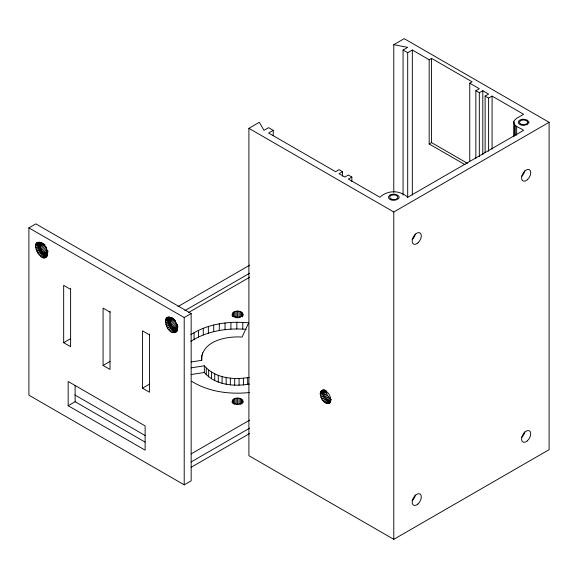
<?xml version="1.0" encoding="UTF-8"?>
<svg xmlns="http://www.w3.org/2000/svg" width="578" height="578" viewBox="0 0 578 578"><rect width="100%" height="100%" fill="white"/><g stroke="black" fill="none" stroke-linecap="round" stroke-linejoin="round"><path stroke-width="0.87" d="M177.352 330.045L177.424 326.794L176.796 331.367L177.352 330.045L177.547 325.746L176.796 331.367C166.926 338.896 158.943 309.223 173.783 319.222L168.877 317.055L173.783 319.222M47.598 251.842L46.984 256.422L47.223 252.68L46.63 253.236L46.081 257.326L47.598 251.842C45.561 272.448 24.254 234.733 43.321 243.902M47.584 250.267L47.541 255.1L47.692 251.654M201.512 360.311C201.433 340.782 226.655 335.948 242.066 337.068L248.677 322.82C228.866 320.963 207.719 323.709 190.769 334.749M47.389 252.579L45.85 253.475L44.903 257.774L46.63 253.236C42.353 254.255 38.271 247.189 41.305 244.003L42.989 243.851L40.511 242.399L44.94 244.978L42.028 243.165L44.21 244.523M177.981 327.083L175.661 328.42L174.722 332.726L176.442 328.181L175.9 332.278L177.049 327.632C172.367 330.854 166.608 319.851 172.656 318.052M320.248 393.828L326.043 390.482L326.209 392.101L320.248 393.828L320.429 392.375L321.773 390.446C327.69 389.023 333.34 398.806 329.149 403.227C324.099 404.506 320.458 398.213 320.248 393.828L324.887 390.114M232.248 315.899C230.99 309.476 244.133 309.483 242.897 315.899M232.24 402.895C230.99 396.465 244.14 396.472 242.897 402.895M47.728 250.794L47.541 251.618L46.081 247.709L43.523 244.357L44.687 245.151M242.897 314.23C241.647 318.442 233.483 318.442 232.248 314.23M242.897 401.226C241.64 405.438 233.498 405.431 232.24 401.219M177.843 326.548L174.751 328.333L173.342 332.675L175.661 328.42M48.025 251.596L44.94 253.381L43.523 257.723L45.85 253.475M513.828 136.841L513.828 121.676L514.326 120.434L516.653 118.295L523.603 114.278L492.08 96.078L488.598 98.087L485.123 96.078L485.123 152.823M47.822 250.744L43.964 252.969L42.028 257.196L44.94 253.381M177.641 325.689L173.783 327.921L171.847 332.14L174.751 328.333M46.847 250.028L42.989 252.254L40.511 256.199L43.964 252.969M177.439 324.533L172.808 327.206L170.322 331.143L173.783 327.921M45.937 247.485L41.305 250.158L36.725 251.242L45.337 246.235L46.71 248.619L42.078 251.3L39.051 254.819L42.989 252.254M175.748 322.43L171.117 325.103L166.536 326.187L175.148 321.187L176.528 323.572L171.897 326.245L168.877 329.771L172.808 327.206M46.081 247.709L46.63 247.073M171.117 325.103L167.584 328.08L171.897 326.245M41.305 250.158L37.765 253.128L42.078 251.3M390.02 195.082L388.64 196.462L388.64 198.052A5.347 3.085 0 0 0 392.383 200.234L395.164 200.226L398.401 198.796A5.347 3.085 0 0 0 398.936 196.462L397.556 195.082L395.164 194.287M323.918 389.897L320.429 392.375L324.764 389.883M190.769 341.439C206.982 330.862 227.14 327.892 246.156 329.316M323.131 389.861L320.949 391.219L323.109 389.984M331.064 399.398L324.114 401.876L329.749 398.387L322.856 400.547L328.535 397.057L321.773 398.965L327.502 395.504L320.949 397.245L326.707 393.813L320.429 395.489L326.209 392.101L327.502 395.504L331.064 399.398L325.465 402.859L330.847 400.655M330.992 400.879L326.808 403.43L330.602 401.652M330.587 402.36L329.149 403.227L330.551 402.418M330.154 402.31L328.066 403.56L330.291 402.367M28.9 227.876L35.85 223.867L191.159 313.529L191.159 480.831L184.209 484.841L28.9 395.171L28.9 227.876L184.209 317.546L191.159 313.529M43.415 243.613L40.323 245.39L35.995 244.104L40.698 244.559L42.245 243.67M44.954 244.971L40.323 247.644L35.612 247.348L40.2 246.445L44.058 244.219M393.784 192.409L393.784 44.679L404.217 38.661L549.1 122.312L549.1 449.67L393.791 539.339L248.901 455.688L248.901 128.33L259.334 122.305L263.973 130.339L268.611 127.666L273.242 130.339L273.242 135.743M403.061 195.061L403.061 50.04L407.7 47.36L393.784 44.679M273.242 130.339L268.604 133.012L335.601 171.695L339.084 169.686L342.559 171.695L342.559 176.203M403.061 50.04L407.692 52.714L412.331 50.033L429.172 59.758L431.542 58.392L472.132 81.823L469.755 83.189L469.755 161.132M475.846 158.285L475.846 90.724L479.328 88.716L469.755 83.189M342.559 171.695L339.076 173.703L344.871 177.049L348.353 175.04L351.836 177.049L351.836 181.55M475.846 90.724L479.321 92.733L482.803 90.724L488.598 94.069L485.123 96.078M70.624 289.368L63.667 285.351L63.667 342.689L70.617 338.679M351.836 177.049L348.353 179.057L379.883 197.257C387.78 189.945 399.795 189.945 407.7 197.257L523.603 130.339C520.561 127.716 513.654 126.806 513.828 121.676M429.172 59.758L429.172 143.973L431.542 142.607L467.443 163.328M177.894 306.636L249.66 265.201M184.844 310.646L249.624 273.25M173.227 318.557L170.142 320.342L165.807 319.049L170.517 319.511L172.836 318.175M174.773 319.916L170.142 322.596L165.424 322.293L170.011 321.397L173.87 319.164M188.746 312.416L249.624 277.267M110.03 312.12L103.079 308.103L103.079 365.441L110.022 361.431M248.901 128.33L393.791 211.981L549.1 122.312M68.168 405.727L145.121 450.154L145.121 425.921L68.168 381.494L68.168 405.727L75.118 401.717L145.078 442.105M149.442 334.872L142.491 330.854L142.491 388.199L149.442 384.182M191.094 453.94L249.624 420.148M191.087 461.974L249.595 428.197M191.13 467.299L249.638 433.522M40.323 247.644L35.995 249.277L40.698 248.908M170.142 322.596L165.807 324.222L170.517 323.861M171.117 318.948L171.897 318.716L167.584 317.25L171.117 318.948L166.536 317.929L170.517 319.511M191.116 367.854L204.33 365.802C215.153 378.359 233.931 380.122 249.335 377.362M204.33 365.802L204.33 372.492C215.153 385.049 233.931 386.812 249.335 384.052M191.21 361.958L201.787 360.325L201.512 357.804M191.116 374.537L204.33 372.492M249.414 392.513C229.726 394.608 208.788 391.891 191.708 381.357M174.029 319.468L171.847 318.11L174.722 320.855L176.796 324.598L177.424 324.547M40.323 245.39L35.612 245.592L40.2 246.445M170.142 320.342L165.424 320.537L170.011 321.397M40.698 244.559L36.725 242.984L41.305 244.003L37.765 242.298L42.078 243.764L39.051 242.103L42.989 243.851M429.172 143.973L465.073 164.701M63.667 342.689L70.624 346.706L70.617 288.501M103.079 365.441L110.03 369.458L110.022 311.26M142.491 388.199L149.442 392.216L149.442 334.012M74.8 394.911L145.042 435.465M173.342 319.309L175.661 320.891M176.796 324.598L177.547 328.427M516.653 126.322L516.653 135.245M515.273 125.332L515.273 135.144M514.319 124.183L514.319 135.787M492.08 96.078L492.08 149.225M488.598 98.087L488.598 151.234M482.803 90.724L482.803 154.673M479.321 92.733L479.321 156.689M431.542 58.392L431.542 142.607M412.331 50.033L412.331 195.061M407.692 52.714L407.692 197.734M393.791 211.981L393.791 539.339M247.687 377.709L247.687 384.399M243.417 378.272L243.417 384.955M242.789 322.365L242.789 329.048M242.709 313.435L242.709 315.942M242.709 400.424L242.709 402.931M242.175 312.691L242.175 316.874M242.175 399.68L242.175 403.025M241.337 312.055L241.337 316.238M241.337 399.044L241.337 404.065M240.224 311.564L240.224 317.416M240.231 398.56L240.231 404.412M239.068 378.525L239.068 385.215M238.945 311.26L238.945 317.943M238.945 398.249L238.945 404.101M237.572 311.152L237.572 317.842M237.565 398.148L237.565 404M236.843 322.235L236.843 328.925M236.185 311.26L236.185 317.943M236.185 398.249L236.185 404.101M234.906 311.564L234.906 317.416M234.899 398.553L234.899 404.412M234.697 378.482L234.697 385.165M233.801 312.055L233.801 316.231M233.794 399.044L233.794 404.065M232.948 312.691L232.948 316.874M232.948 399.68L232.948 403.025M232.421 313.435L232.421 315.942M232.421 400.424L232.421 402.931M230.918 322.445L230.918 329.135M230.362 378.128L230.362 384.818M226.143 377.47L226.143 384.16M225.044 322.979L225.044 329.67M222.082 376.524L222.082 383.214M219.293 323.839L219.293 330.529M218.253 375.303L218.253 381.993M214.705 373.822L214.705 380.512M213.716 325.017L213.716 331.707M211.497 372.109L211.497 378.8M208.665 370.18L208.665 376.87M208.355 326.498L208.355 333.188M206.267 368.07L206.267 374.761M203.268 328.275L203.268 334.965M202.531 352.79L202.531 354.466M201.758 355.275L201.758 360.289M198.5 330.32L198.5 337.01M194.1 332.632L194.1 339.322M184.209 317.546L184.209 484.841M75.118 385.562L75.118 401.717M389.991 195.068A5.347 3.085 0 0 1 395.142 194.266M415.38 233.946A6.495 3.75 -60 0 1 412.136 239.574M524.788 170.785A6.495 3.75 -60 0 1 521.544 176.406M415.38 495.05A6.495 3.75 -60 0 1 412.136 500.678M524.788 431.889A6.495 3.75 -60 0 1 521.544 437.51M528.928 122.312L527.374 124.487L523.603 125.39A5.339 3.085 0 0 1 518.271 122.312L518.986 120.773A5.339 3.085 0 0 1 523.603 119.22L527.374 120.137L528.928 122.312M391.313 199.114A4.06 2.341 0 0 0 397.809 197.568A4.06 2.341 0 0 0 392.245 195.089A4.06 2.341 0 0 0 391.313 199.114M521.11 124.198A4.06 2.341 0 0 0 527.591 122.63A4.06 2.341 0 0 0 521.999 120.173A4.06 2.341 0 0 0 521.11 124.198M417.93 504.016A6.495 3.75 -60 0 0 419.989 493.966A6.495 3.75 -60 0 0 412.309 500.772A6.495 3.75 -60 0 0 417.93 504.016M527.338 440.855A6.495 3.75 -60 0 0 529.397 430.798A6.495 3.75 -60 0 0 521.717 437.611A6.495 3.75 -60 0 0 527.338 440.855M417.93 242.912A6.495 3.75 -60 0 0 419.989 232.862A6.495 3.75 -60 0 0 412.309 239.668A6.495 3.75 -60 0 0 417.93 242.912M527.338 179.751A6.495 3.75 -60 0 0 529.397 169.694A6.495 3.75 -60 0 0 521.717 176.507A6.495 3.75 -60 0 0 527.338 179.751"/></g></svg>
